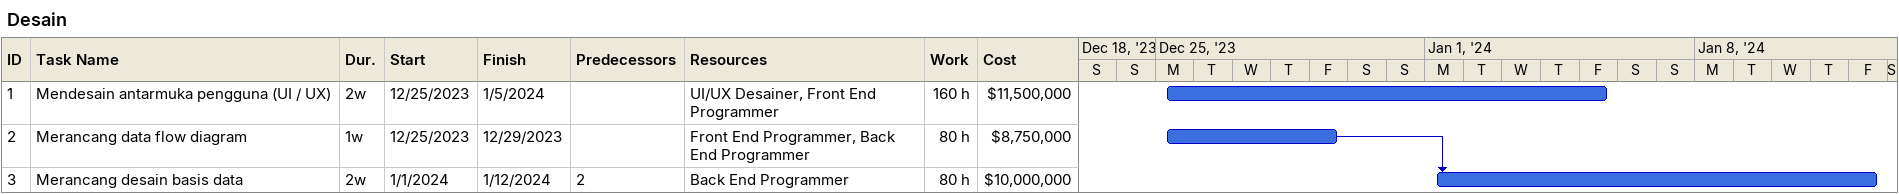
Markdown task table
Desain

| ID | Task | Duration | Start | Finish | Predecessors | Resources | Work (h) | Cost ($) |
|---|---|---|---|---|---|---|---|---|
| 1 | Mendesain antarmuka pengguna (UI / UX) | 2w | 2023-12-25 | 2024-01-05 |  | UI/UX Desainer, Front End Programmer | 160 | 11500000 |
| 2 | Merancang data flow diagram | 1w | 2023-12-25 | 2023-12-29 |  | Front End Programmer, Back End Programmer | 80 | 8750000 |
| 3 | Merancang desain basis data | 2w | 2024-01-01 | 2024-01-12 | 2 | Back End Programmer | 80 | 10000000 |
